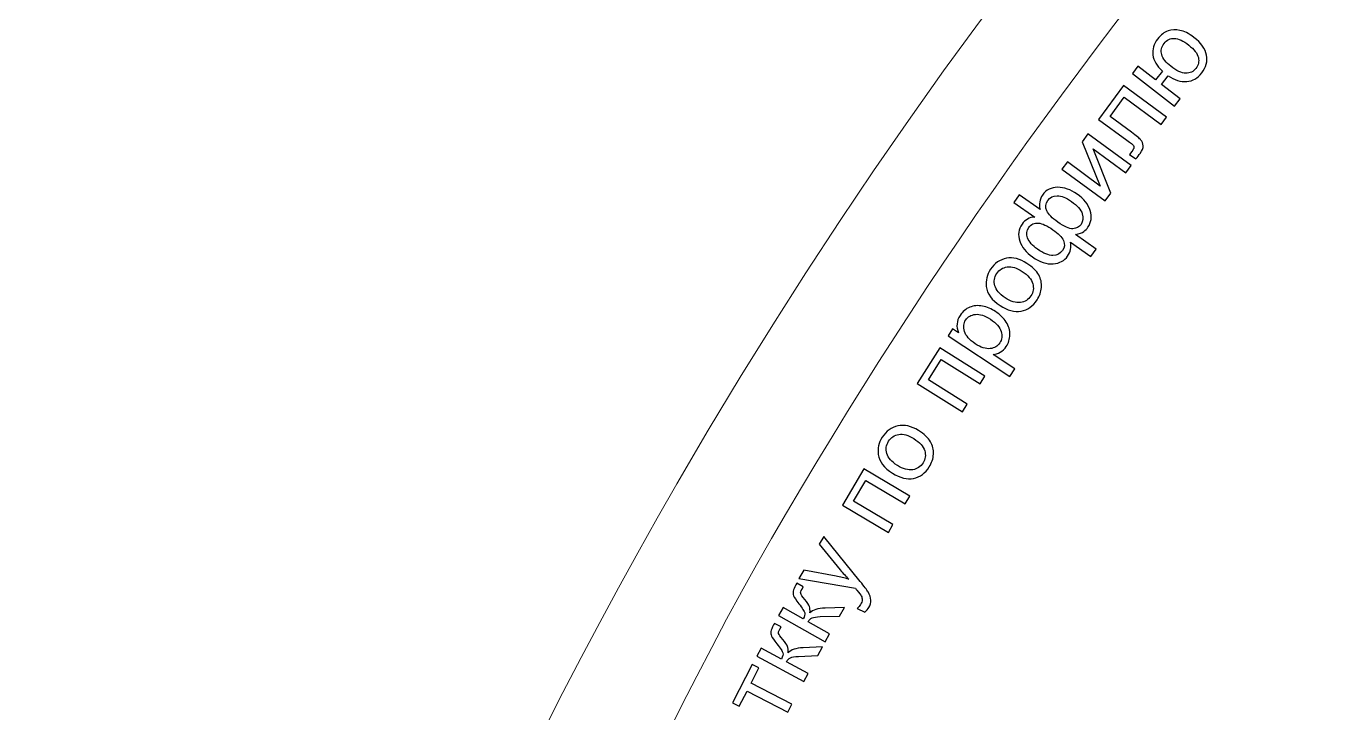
# Model space of a CAD drawing. Header units: millimetres. Extents: x -998 to 1016, y -1915 to 1914.
# Drawn here: x -205.4 to -98.1, y -464.6 to -408.1 of the extents above; entities that cross this region are included whole.
import ezdxf

# ---------------------------------------------------------------- set-up
doc = ezdxf.new("R2010")
doc.units = ezdxf.units.MM
doc.header["$MEASUREMENT"] = 0
doc.layers.add('layer 1', color=7, linetype='Continuous')

msp = doc.modelspace()

# ---------------------------------------------------------------- linework, layer by layer
at = {"layer": 'layer 1', "color": 2, "lineweight": 20}
msp.add_open_spline([(541.0289, -845.7791), (506.0139, -906.4269), (457.5044, -954.4159), (401.4943, -988.1859), (401.4943, -988.1859), (401.4943, -988.1859), (325.5827, -856.7031), (325.5827, -856.7031), (325.5827, -856.7031), (326.5393, -856.1508), (326.8671, -854.9277), (326.3148, -853.9711), (326.3148, -853.9711), (325.7625, -853.0144), (324.5393, -852.6867), (323.5827, -853.239), (323.5827, -853.239), (323.5827, -853.239), (323.5764, -853.2428), (323.5764, -853.2428), (323.5764, -853.2428), (323.5764, -853.2428), (309.7328, -861.2354), (309.7328, -861.2354), (309.7328, -861.2354), (309.7328, -861.2354), (309.7263, -861.239), (309.7263, -861.239), (309.7263, -861.239), (308.7697, -861.7913), (308.442, -863.0144), (308.9943, -863.9711), (308.9943, -863.9711), (309.5466, -864.9277), (310.7697, -865.2554), (311.7263, -864.7031), (311.7263, -864.7031), (311.7263, -864.7031), (387.6385, -996.1869), (387.6385, -996.1869), (387.6385, -996.1869), (269.0758, -1061.3496), (120.3368, -1064.7725), (-5.3812, -992.1892), (-5.3812, -992.1892), (-131.1347, -919.5854), (-202.5449, -789.009), (-205.3544, -653.7085), (-205.3544, -653.7085), (-205.3544, -653.7085), (-53.6041, -653.7085), (-53.6041, -653.7085), (-53.6041, -653.7085), (-53.6041, -654.8131), (-52.7087, -655.7085), (-51.6041, -655.7085), (-51.6041, -655.7085), (-50.4995, -655.7085), (-49.6041, -654.8131), (-49.6041, -653.7085), (-49.6041, -653.7085), (-49.6041, -653.7085), (-49.6042, -653.7011), (-49.6042, -653.7011), (-49.6042, -653.7011), (-49.6042, -653.7011), (-49.6042, -637.7159), (-49.6042, -637.7159), (-49.6042, -637.7159), (-49.6042, -637.7159), (-49.6041, -637.7085), (-49.6041, -637.7085), (-49.6041, -637.7085), (-49.6041, -636.6039), (-50.4995, -635.7085), (-51.6041, -635.7085), (-51.6041, -635.7085), (-52.7087, -635.7085), (-53.6041, -636.6039), (-53.6041, -637.7085), (-53.6041, -637.7085), (-53.6041, -637.7085), (-205.3504, -637.7085), (-205.3504, -637.7085), (-205.3504, -637.7085), (-204.0909, -572.3548), (-186.7861, -506.3915), (-151.7915, -445.779), (-151.7915, -445.779), (-42.6719, -256.7784), (197.391, -190.54), (387.64, -295.4566), (387.64, -295.4566), (387.64, -295.4566), (311.7265, -426.9426), (311.7265, -426.9426), (311.7265, -426.9426), (310.7699, -426.3903), (309.5467, -426.7181), (308.9944, -427.6747), (308.9944, -427.6747), (308.4421, -428.6314), (308.7699, -429.8544), (309.7265, -430.4067), (309.7265, -430.4067), (309.7265, -430.4067), (309.733, -430.4104), (309.733, -430.4104), (309.733, -430.4104), (309.733, -430.4104), (323.5766, -438.403), (323.5766, -438.403), (323.5766, -438.403), (323.5766, -438.403), (323.5829, -438.4067), (323.5829, -438.4067), (323.5829, -438.4067), (324.5396, -438.9591), (325.7626, -438.6313), (326.3149, -437.6747), (326.3149, -437.6747), (326.8672, -436.7181), (326.5395, -435.495), (325.5829, -434.9426), (325.5829, -434.9426), (325.5829, -434.9426), (401.4964, -303.4566), (401.4964, -303.4566), (401.4964, -303.4566), (587.4812, -415.7587), (650.1484, -656.7784), (541.0289, -845.7791)], degree=3, knots=[0, 0, 0, 0, 0.02941176, 0.02941176, 0.02941176, 0.02941176, 0.05882353, 0.05882353, 0.05882353, 0.05882353, 0.08823529, 0.08823529, 0.08823529, 0.08823529, 0.11764706, 0.11764706, 0.11764706, 0.11764706, 0.14705882, 0.14705882, 0.14705882, 0.14705882, 0.17647059, 0.17647059, 0.17647059, 0.17647059, 0.20588235, 0.20588235, 0.20588235, 0.20588235, 0.23529412, 0.23529412, 0.23529412, 0.23529412, 0.26470588, 0.26470588, 0.26470588, 0.26470588, 0.29411765, 0.29411765, 0.29411765, 0.29411765, 0.32352941, 0.32352941, 0.32352941, 0.32352941, 0.35294118, 0.35294118, 0.35294118, 0.35294118, 0.38235294, 0.38235294, 0.38235294, 0.38235294, 0.41176471, 0.41176471, 0.41176471, 0.41176471, 0.44117647, 0.44117647, 0.44117647, 0.44117647, 0.47058824, 0.47058824, 0.47058824, 0.47058824, 0.5, 0.5, 0.5, 0.5, 0.52941176, 0.52941176, 0.52941176, 0.52941176, 0.55882353, 0.55882353, 0.55882353, 0.55882353, 0.58823529, 0.58823529, 0.58823529, 0.58823529, 0.61764706, 0.61764706, 0.61764706, 0.61764706, 0.64705882, 0.64705882, 0.64705882, 0.64705882, 0.67647059, 0.67647059, 0.67647059, 0.67647059, 0.70588235, 0.70588235, 0.70588235, 0.70588235, 0.73529412, 0.73529412, 0.73529412, 0.73529412, 0.76470588, 0.76470588, 0.76470588, 0.76470588, 0.79411765, 0.79411765, 0.79411765, 0.79411765, 0.82352941, 0.82352941, 0.82352941, 0.82352941, 0.85294118, 0.85294118, 0.85294118, 0.85294118, 0.88235294, 0.88235294, 0.88235294, 0.88235294, 0.91176471, 0.91176471, 0.91176471, 0.91176471, 0.94117647, 0.94117647, 0.94117647, 0.94117647, 1, 1, 1, 1], dxfattribs=at)
at = {"layer": 'layer 1', "color": 250, "lineweight": 20}
msp.add_open_spline([(398.6881, -312.1391), (398.6881, -312.1391), (375.2033, -298.9976), (375.2033, -298.9976), (375.2033, -298.9976), (332.7998, -276.8805), (286.8235, -262.6925), (239.2336, -257.25), (239.2336, -257.25), (190.3815, -251.6633), (140.8007, -255.4058), (93.3137, -268.1412), (93.3137, -268.1412), (-7.1447, -295.0828), (-91.9851, -360.1912), (-143.9973, -450.279), (-143.9973, -450.279), (-170.3624, -495.9447), (-196.2282, -577.4173), (-192.2187, -635.9798), (-192.2187, -635.9798), (-191.8015, -642.074), (-191.8753, -650.2772), (-191.8737, -656.0236)], degree=3, knots=[0, 0, 0, 0, 0.14285714, 0.14285714, 0.14285714, 0.14285714, 0.28571429, 0.28571429, 0.28571429, 0.28571429, 0.42857143, 0.42857143, 0.42857143, 0.42857143, 0.57142857, 0.57142857, 0.57142857, 0.57142857, 0.71428571, 0.71428571, 0.71428571, 0.71428571, 1, 1, 1, 1], dxfattribs=at)
at = {"layer": 'layer 1', "color": 250}
for points, knots in [([(-114.3048, -411.9992), (-114.3048, -411.9992), (-113.849, -411.4099), (-113.849, -411.4099), (-113.849, -411.4099), (-113.849, -411.4099), (-112.3957, -412.5341), (-112.3957, -412.5341), (-112.3957, -412.5341), (-112.3957, -412.5341), (-111.8414, -411.8174), (-111.8414, -411.8174), (-111.8414, -411.8174), (-112.2964, -411.3816), (-112.5548, -410.9339), (-112.6165, -410.474), (-112.6165, -410.474), (-112.6774, -410.0129), (-112.549, -409.5771), (-112.2304, -409.1652), (-112.2304, -409.1652), (-111.9593, -408.8147), (-111.6748, -408.5923), (-111.3767, -408.5), (-111.3767, -408.5), (-111.0779, -408.4065), (-110.7542, -408.3893), (-110.4034, -408.4501), (-110.4034, -408.4501), (-110.0537, -408.5101), (-109.669, -408.7024), (-109.2493, -409.027), (-109.2493, -409.027), (-108.6511, -409.4898), (-108.3022, -409.9773), (-108.2037, -410.4889), (-108.2037, -410.4889), (-108.1052, -411.0004), (-108.2369, -411.4889), (-108.5979, -411.9555), (-108.5979, -411.9555), (-108.9329, -412.3886), (-109.3453, -412.6243), (-109.8351, -412.6647), (-109.8351, -412.6647), (-110.325, -412.7032), (-110.833, -412.5457), (-111.3592, -412.1904), (-111.3592, -412.1904), (-111.3592, -412.1904), (-111.9135, -412.907), (-111.9135, -412.907), (-111.9135, -412.907), (-111.9135, -412.907), (-110.3733, -414.0985), (-110.3733, -414.0985), (-110.3733, -414.0985), (-110.3733, -414.0985), (-110.8291, -414.6878), (-110.8291, -414.6878), (-110.8291, -414.6878), (-110.8291, -414.6878), (-114.3048, -411.9992), (-114.3048, -411.9992)], [0, 0, 0, 0, 0.05882353, 0.05882353, 0.05882353, 0.05882353, 0.11764706, 0.11764706, 0.11764706, 0.11764706, 0.17647059, 0.17647059, 0.17647059, 0.17647059, 0.23529412, 0.23529412, 0.23529412, 0.23529412, 0.29411765, 0.29411765, 0.29411765, 0.29411765, 0.35294118, 0.35294118, 0.35294118, 0.35294118, 0.41176471, 0.41176471, 0.41176471, 0.41176471, 0.47058824, 0.47058824, 0.47058824, 0.47058824, 0.52941176, 0.52941176, 0.52941176, 0.52941176, 0.58823529, 0.58823529, 0.58823529, 0.58823529, 0.64705882, 0.64705882, 0.64705882, 0.64705882, 0.70588235, 0.70588235, 0.70588235, 0.70588235, 0.76470588, 0.76470588, 0.76470588, 0.76470588, 0.82352941, 0.82352941, 0.82352941, 0.82352941, 0.88235294, 0.88235294, 0.88235294, 0.88235294, 1, 1, 1, 1]), ([(-111.703, -409.5214), (-111.9257, -409.8094), (-111.9888, -410.1192), (-111.8922, -410.4509), (-111.8922, -410.4509), (-111.7967, -410.7817), (-111.5497, -411.1012), (-111.1512, -411.4095), (-111.1512, -411.4095), (-110.6746, -411.7781), (-110.2642, -411.9671), (-109.9168, -411.977), (-109.9168, -411.977), (-109.5695, -411.987), (-109.2916, -411.856), (-109.0826, -411.5859), (-109.0826, -411.5859), (-108.8745, -411.3169), (-108.8071, -411.0176), (-108.8795, -410.6868), (-108.8795, -410.6868), (-108.9528, -410.3572), (-109.2178, -410.0148), (-109.6743, -409.6617), (-109.6743, -409.6617), (-110.1197, -409.3171), (-110.5124, -409.133), (-110.8493, -409.1096), (-110.8493, -409.1096), (-111.1873, -409.0853), (-111.4716, -409.2223), (-111.703, -409.5214)], [0, 0, 0, 0, 0.11111111, 0.11111111, 0.11111111, 0.11111111, 0.22222222, 0.22222222, 0.22222222, 0.22222222, 0.33333333, 0.33333333, 0.33333333, 0.33333333, 0.44444444, 0.44444444, 0.44444444, 0.44444444, 0.55555556, 0.55555556, 0.55555556, 0.55555556, 0.66666667, 0.66666667, 0.66666667, 0.66666667, 0.77777778, 0.77777778, 0.77777778, 0.77777778, 1, 1, 1, 1]), ([(-117.0859, -415.7817), (-117.0859, -415.7817), (-115.0364, -412.9903), (-115.0364, -412.9903), (-115.0364, -412.9903), (-115.0364, -412.9903), (-111.4978, -415.5885), (-111.4978, -415.5885), (-111.4978, -415.5885), (-111.4978, -415.5885), (-111.9388, -416.1891), (-111.9388, -416.1891), (-111.9388, -416.1891), (-111.9388, -416.1891), (-114.9792, -413.9568), (-114.9792, -413.9568), (-114.9792, -413.9568), (-114.9792, -413.9568), (-116.1467, -415.5469), (-116.1467, -415.5469), (-116.1467, -415.5469), (-116.1467, -415.5469), (-114.3849, -416.8406), (-114.3849, -416.8406), (-114.3849, -416.8406), (-113.9743, -417.1421), (-113.7136, -417.3544), (-113.6008, -417.4774), (-113.6008, -417.4774), (-113.49, -417.6008), (-113.4297, -417.7571), (-113.4196, -417.9484), (-113.4196, -417.9484), (-113.4104, -418.1408), (-113.4884, -418.3496), (-113.6546, -418.5759), (-113.6546, -418.5759), (-113.7573, -418.7158), (-113.885, -418.8706), (-114.0357, -419.0401), (-114.0357, -419.0401), (-114.0357, -419.0401), (-114.535, -418.6735), (-114.535, -418.6735), (-114.535, -418.6735), (-114.535, -418.6735), (-114.342, -418.4107), (-114.342, -418.4107), (-114.342, -418.4107), (-114.251, -418.2868), (-114.1985, -418.1889), (-114.1853, -418.1162), (-114.1853, -418.1162), (-114.1711, -418.0443), (-114.1862, -417.979), (-114.2285, -417.9199), (-114.2285, -417.9199), (-114.2717, -417.8619), (-114.4459, -417.72), (-114.7519, -417.4954), (-114.7519, -417.4954), (-114.7519, -417.4954), (-117.0859, -415.7817), (-117.0859, -415.7817)], [0, 0, 0, 0, 0.05882353, 0.05882353, 0.05882353, 0.05882353, 0.11764706, 0.11764706, 0.11764706, 0.11764706, 0.17647059, 0.17647059, 0.17647059, 0.17647059, 0.23529412, 0.23529412, 0.23529412, 0.23529412, 0.29411765, 0.29411765, 0.29411765, 0.29411765, 0.35294118, 0.35294118, 0.35294118, 0.35294118, 0.41176471, 0.41176471, 0.41176471, 0.41176471, 0.47058824, 0.47058824, 0.47058824, 0.47058824, 0.52941176, 0.52941176, 0.52941176, 0.52941176, 0.58823529, 0.58823529, 0.58823529, 0.58823529, 0.64705882, 0.64705882, 0.64705882, 0.64705882, 0.70588235, 0.70588235, 0.70588235, 0.70588235, 0.76470588, 0.76470588, 0.76470588, 0.76470588, 0.82352941, 0.82352941, 0.82352941, 0.82352941, 0.88235294, 0.88235294, 0.88235294, 0.88235294, 1, 1, 1, 1]), ([(-120.1008, -419.8878), (-120.1008, -419.8878), (-119.6598, -419.2872), (-119.6598, -419.2872), (-119.6598, -419.2872), (-119.6598, -419.2872), (-116.9584, -421.2707), (-116.9584, -421.2707), (-116.9584, -421.2707), (-116.9584, -421.2707), (-118.4346, -417.6186), (-118.4346, -417.6186), (-118.4346, -417.6186), (-118.4346, -417.6186), (-117.9611, -416.9737), (-117.9611, -416.9737), (-117.9611, -416.9737), (-117.9611, -416.9737), (-114.4191, -419.5743), (-114.4191, -419.5743), (-114.4191, -419.5743), (-114.4191, -419.5743), (-114.8601, -420.1749), (-114.8601, -420.1749), (-114.8601, -420.1749), (-114.8601, -420.1749), (-117.5444, -418.204), (-117.5444, -418.204), (-117.5444, -418.204), (-117.5444, -418.204), (-116.0836, -421.8413), (-116.0836, -421.8413), (-116.0836, -421.8413), (-116.0836, -421.8413), (-116.5588, -422.4885), (-116.5588, -422.4885), (-116.5588, -422.4885), (-116.5588, -422.4885), (-120.1008, -419.8878), (-120.1008, -419.8878)], [0, 0, 0, 0, 0.09090909, 0.09090909, 0.09090909, 0.09090909, 0.18181818, 0.18181818, 0.18181818, 0.18181818, 0.27272727, 0.27272727, 0.27272727, 0.27272727, 0.36363636, 0.36363636, 0.36363636, 0.36363636, 0.45454545, 0.45454545, 0.45454545, 0.45454545, 0.54545455, 0.54545455, 0.54545455, 0.54545455, 0.63636364, 0.63636364, 0.63636364, 0.63636364, 0.72727273, 0.72727273, 0.72727273, 0.72727273, 0.81818182, 0.81818182, 0.81818182, 0.81818182, 1, 1, 1, 1]), ([(-124.0514, -422.611), (-124.0514, -422.611), (-123.6229, -422.0015), (-123.6229, -422.0015), (-123.6229, -422.0015), (-123.6229, -422.0015), (-121.9052, -423.2092), (-121.9052, -423.2092), (-121.9052, -423.2092), (-121.961, -422.982), (-121.9709, -422.7679), (-121.9362, -422.5664), (-121.9362, -422.5664), (-121.9011, -422.3668), (-121.8225, -422.1789), (-121.7007, -422.0057), (-121.7007, -422.0057), (-121.402, -421.5809), (-120.9872, -421.369), (-120.4575, -421.3688), (-120.4575, -421.3688), (-119.9286, -421.3698), (-119.3954, -421.5584), (-118.8575, -421.9367), (-118.8575, -421.9367), (-118.2965, -422.3312), (-117.9382, -422.7832), (-117.7813, -423.2936), (-117.7813, -423.2936), (-117.6245, -423.8042), (-117.6859, -424.2595), (-117.966, -424.6578), (-117.966, -424.6578), (-118.0577, -424.7882), (-118.1718, -424.9063), (-118.3072, -425.0129), (-118.3072, -425.0129), (-118.4425, -425.1196), (-118.667, -425.2033), (-118.9801, -425.266), (-118.9801, -425.266), (-118.9801, -425.266), (-117.2856, -426.4576), (-117.2856, -426.4576), (-117.2856, -426.4576), (-117.2856, -426.4576), (-117.7142, -427.0671), (-117.7142, -427.0671), (-117.7142, -427.0671), (-117.7142, -427.0671), (-119.4087, -425.8755), (-119.4087, -425.8755), (-119.4087, -425.8755), (-119.3635, -426.0884), (-119.3603, -426.2925), (-119.3984, -426.4864), (-119.3984, -426.4864), (-119.4366, -426.6805), (-119.5163, -426.8625), (-119.6372, -427.0345), (-119.6372, -427.0345), (-119.9018, -427.4108), (-120.2982, -427.6237), (-120.8252, -427.6741), (-120.8252, -427.6741), (-121.3534, -427.7236), (-121.9245, -427.5324), (-122.5386, -427.1006), (-122.5386, -427.1006), (-123.0592, -426.7345), (-123.4051, -426.3015), (-123.5779, -425.7989), (-123.5779, -425.7989), (-123.7505, -425.2962), (-123.6869, -424.8303), (-123.3841, -424.3998), (-123.3841, -424.3998), (-123.2567, -424.2186), (-123.1064, -424.081), (-122.9329, -423.9839), (-122.9329, -423.9839), (-122.7582, -423.8876), (-122.5592, -423.8327), (-122.3338, -423.8188), (-122.3338, -423.8188), (-122.3338, -423.8188), (-124.0514, -422.611), (-124.0514, -422.611)], [0, 0, 0, 0, 0.04347826, 0.04347826, 0.04347826, 0.04347826, 0.08695652, 0.08695652, 0.08695652, 0.08695652, 0.13043478, 0.13043478, 0.13043478, 0.13043478, 0.17391304, 0.17391304, 0.17391304, 0.17391304, 0.2173913, 0.2173913, 0.2173913, 0.2173913, 0.26086957, 0.26086957, 0.26086957, 0.26086957, 0.30434783, 0.30434783, 0.30434783, 0.30434783, 0.34782609, 0.34782609, 0.34782609, 0.34782609, 0.39130435, 0.39130435, 0.39130435, 0.39130435, 0.43478261, 0.43478261, 0.43478261, 0.43478261, 0.47826087, 0.47826087, 0.47826087, 0.47826087, 0.52173913, 0.52173913, 0.52173913, 0.52173913, 0.56521739, 0.56521739, 0.56521739, 0.56521739, 0.60869565, 0.60869565, 0.60869565, 0.60869565, 0.65217391, 0.65217391, 0.65217391, 0.65217391, 0.69565217, 0.69565217, 0.69565217, 0.69565217, 0.73913043, 0.73913043, 0.73913043, 0.73913043, 0.7826087, 0.7826087, 0.7826087, 0.7826087, 0.82608696, 0.82608696, 0.82608696, 0.82608696, 0.86956522, 0.86956522, 0.86956522, 0.86956522, 0.91304348, 0.91304348, 0.91304348, 0.91304348, 1, 1, 1, 1]), ([(-120.4486, -424.2386), (-119.9084, -424.6185), (-119.494, -424.7995), (-119.2034, -424.7813), (-119.2034, -424.7813), (-118.9136, -424.7641), (-118.6907, -424.6433), (-118.534, -424.4205), (-118.534, -424.4205), (-118.3603, -424.1734), (-118.326, -423.8819), (-118.432, -423.5468), (-118.432, -423.5468), (-118.5368, -423.2126), (-118.8315, -422.8761), (-119.3129, -422.5376), (-119.3129, -422.5376), (-119.7665, -422.2186), (-120.1627, -422.0608), (-120.4983, -422.0646), (-120.4983, -422.0646), (-120.8339, -422.0684), (-121.09, -422.1972), (-121.2669, -422.4488), (-121.2669, -422.4488), (-121.4568, -422.7189), (-121.4834, -423.002), (-121.3473, -423.3014), (-121.3473, -423.3014), (-121.2111, -423.6008), (-120.9114, -423.9132), (-120.4486, -424.2386)], [0, 0, 0, 0, 0.11111111, 0.11111111, 0.11111111, 0.11111111, 0.22222222, 0.22222222, 0.22222222, 0.22222222, 0.33333333, 0.33333333, 0.33333333, 0.33333333, 0.44444444, 0.44444444, 0.44444444, 0.44444444, 0.55555556, 0.55555556, 0.55555556, 0.55555556, 0.66666667, 0.66666667, 0.66666667, 0.66666667, 0.77777778, 0.77777778, 0.77777778, 0.77777778, 1, 1, 1, 1]), ([(-122.1176, -426.4651), (-121.6109, -426.8214), (-121.186, -426.9925), (-120.844, -426.9795), (-120.844, -426.9795), (-120.5018, -426.9664), (-120.2422, -426.835), (-120.0653, -426.5834), (-120.0653, -426.5834), (-119.8802, -426.3203), (-119.8522, -426.045), (-119.9821, -425.7586), (-119.9821, -425.7586), (-120.1128, -425.4736), (-120.4001, -425.1732), (-120.8434, -424.8615), (-120.8434, -424.8615), (-121.3166, -424.5287), (-121.719, -424.3476), (-122.0521, -424.3186), (-122.0521, -424.3186), (-122.3854, -424.2896), (-122.6484, -424.4134), (-122.8432, -424.6905), (-122.8432, -424.6905), (-123.0185, -424.9398), (-123.0459, -425.2241), (-122.9263, -425.5446), (-122.9263, -425.5446), (-122.8058, -425.8639), (-122.5367, -426.1704), (-122.1176, -426.4651)], [0, 0, 0, 0, 0.11111111, 0.11111111, 0.11111111, 0.11111111, 0.22222222, 0.22222222, 0.22222222, 0.22222222, 0.33333333, 0.33333333, 0.33333333, 0.33333333, 0.44444444, 0.44444444, 0.44444444, 0.44444444, 0.55555556, 0.55555556, 0.55555556, 0.55555556, 0.66666667, 0.66666667, 0.66666667, 0.66666667, 0.77777778, 0.77777778, 0.77777778, 0.77777778, 1, 1, 1, 1]), ([(-125.2007, -431.1049), (-125.878, -430.6581), (-126.2555, -430.1387), (-126.3324, -429.5453), (-126.3324, -429.5453), (-126.3958, -429.0521), (-126.2772, -428.5775), (-125.9781, -428.1241), (-125.9781, -428.1241), (-125.6462, -427.621), (-125.2093, -427.3176), (-124.6682, -427.2148), (-124.6682, -427.2148), (-124.129, -427.1124), (-123.5675, -427.2529), (-122.9867, -427.636), (-122.9867, -427.636), (-122.5156, -427.9468), (-122.1923, -428.2614), (-122.0158, -428.5808), (-122.0158, -428.5808), (-121.8394, -428.9), (-121.7657, -429.2445), (-121.7948, -429.614), (-121.7948, -429.614), (-121.8232, -429.9825), (-121.944, -430.3271), (-122.1546, -430.6463), (-122.1546, -430.6463), (-122.4933, -431.1599), (-122.9305, -431.4665), (-123.4682, -431.5666), (-123.4682, -431.5666), (-124.0059, -431.6666), (-124.5835, -431.5121), (-125.2007, -431.1049)], [0, 0, 0, 0, 0.1, 0.1, 0.1, 0.1, 0.2, 0.2, 0.2, 0.2, 0.3, 0.3, 0.3, 0.3, 0.4, 0.4, 0.4, 0.4, 0.5, 0.5, 0.5, 0.5, 0.6, 0.6, 0.6, 0.6, 0.7, 0.7, 0.7, 0.7, 0.8, 0.8, 0.8, 0.8, 1, 1, 1, 1]), ([(-124.78, -430.4696), (-124.3112, -430.7789), (-123.8926, -430.9079), (-123.5253, -430.8561), (-123.5253, -430.8561), (-123.1561, -430.8038), (-122.8693, -430.6228), (-122.6634, -430.3106), (-122.6634, -430.3106), (-122.4599, -430.002), (-122.407, -429.6683), (-122.5055, -429.3076), (-122.5055, -429.3076), (-122.6047, -428.948), (-122.894, -428.61), (-123.3734, -428.2938), (-123.3734, -428.2938), (-123.8257, -427.9954), (-124.2368, -427.873), (-124.6049, -427.926), (-124.6049, -427.926), (-124.9741, -427.9783), (-125.2601, -428.1581), (-125.4621, -428.4644), (-125.4621, -428.4644), (-125.668, -428.7765), (-125.7227, -429.1106), (-125.6267, -429.4699), (-125.6267, -429.4699), (-125.5298, -429.8279), (-125.2476, -430.1612), (-124.78, -430.4696)], [0, 0, 0, 0, 0.11111111, 0.11111111, 0.11111111, 0.11111111, 0.22222222, 0.22222222, 0.22222222, 0.22222222, 0.33333333, 0.33333333, 0.33333333, 0.33333333, 0.44444444, 0.44444444, 0.44444444, 0.44444444, 0.55555556, 0.55555556, 0.55555556, 0.55555556, 0.66666667, 0.66666667, 0.66666667, 0.66666667, 0.77777778, 0.77777778, 0.77777778, 0.77777778, 1, 1, 1, 1]), ([(-124.3995, -436.9399), (-124.3995, -436.9399), (-129.4739, -433.5925), (-129.4739, -433.5925), (-129.4739, -433.5925), (-129.4739, -433.5925), (-129.1009, -433.0271), (-129.1009, -433.0271), (-129.1009, -433.0271), (-129.1009, -433.0271), (-128.6192, -433.3449), (-128.6192, -433.3449), (-128.6192, -433.3449), (-128.7174, -433.089), (-128.7581, -432.8458), (-128.7401, -432.6159), (-128.7401, -432.6159), (-128.7228, -432.3873), (-128.6356, -432.1524), (-128.4778, -431.9132), (-128.4778, -431.9132), (-128.2711, -431.6), (-128.0092, -431.3772), (-127.6901, -431.2445), (-127.6901, -431.2445), (-127.3722, -431.1111), (-127.0259, -431.0809), (-126.653, -431.151), (-126.653, -431.151), (-126.2796, -431.2232), (-125.9189, -431.3733), (-125.569, -431.6041), (-125.569, -431.6041), (-125.1956, -431.8504), (-124.903, -432.1397), (-124.6912, -432.4722), (-124.6912, -432.4722), (-124.4806, -432.8039), (-124.3799, -433.1509), (-124.3891, -433.5134), (-124.3891, -433.5134), (-124.3987, -433.8739), (-124.4966, -434.1965), (-124.683, -434.4791), (-124.683, -434.4791), (-124.8198, -434.6864), (-124.9862, -434.8438), (-125.1813, -434.95), (-125.1813, -434.95), (-125.3773, -435.0575), (-125.5754, -435.1194), (-125.7784, -435.1377), (-125.7784, -435.1377), (-125.7784, -435.1377), (-123.9892, -436.318), (-123.9892, -436.318), (-123.9892, -436.318), (-123.9892, -436.318), (-124.3995, -436.9399), (-124.3995, -436.9399)], [0, 0, 0, 0, 0.0625, 0.0625, 0.0625, 0.0625, 0.125, 0.125, 0.125, 0.125, 0.1875, 0.1875, 0.1875, 0.1875, 0.25, 0.25, 0.25, 0.25, 0.3125, 0.3125, 0.3125, 0.3125, 0.375, 0.375, 0.375, 0.375, 0.4375, 0.4375, 0.4375, 0.4375, 0.5, 0.5, 0.5, 0.5, 0.5625, 0.5625, 0.5625, 0.5625, 0.625, 0.625, 0.625, 0.625, 0.6875, 0.6875, 0.6875, 0.6875, 0.75, 0.75, 0.75, 0.75, 0.8125, 0.8125, 0.8125, 0.8125, 0.875, 0.875, 0.875, 0.875, 1, 1, 1, 1]), ([(-127.2446, -434.2517), (-126.7746, -434.5617), (-126.3642, -434.6955), (-126.0141, -434.6543), (-126.0141, -434.6543), (-125.6632, -434.6119), (-125.3978, -434.4556), (-125.2191, -434.1846), (-125.2191, -434.1846), (-125.0373, -433.909), (-124.9985, -433.5965), (-125.1027, -433.2472), (-125.1027, -433.2472), (-125.2062, -432.8966), (-125.5021, -432.5611), (-125.991, -432.2386), (-125.991, -432.2386), (-126.4574, -431.9309), (-126.869, -431.7963), (-127.2277, -431.8352), (-127.2277, -431.8352), (-127.5864, -431.8741), (-127.8526, -432.0266), (-128.0282, -432.2928), (-128.0282, -432.2928), (-128.2022, -432.5566), (-128.2325, -432.8714), (-128.1199, -433.2364), (-128.1199, -433.2364), (-128.0069, -433.6033), (-127.7157, -433.9409), (-127.2446, -434.2517)], [0, 0, 0, 0, 0.11111111, 0.11111111, 0.11111111, 0.11111111, 0.22222222, 0.22222222, 0.22222222, 0.22222222, 0.33333333, 0.33333333, 0.33333333, 0.33333333, 0.44444444, 0.44444444, 0.44444444, 0.44444444, 0.55555556, 0.55555556, 0.55555556, 0.55555556, 0.66666667, 0.66666667, 0.66666667, 0.66666667, 0.77777778, 0.77777778, 0.77777778, 0.77777778, 1, 1, 1, 1]), ([(-132.01, -437.5285), (-132.01, -437.5285), (-130.1635, -434.589), (-130.1635, -434.589), (-130.1635, -434.589), (-130.1635, -434.589), (-126.4425, -436.9263), (-126.4425, -436.9263), (-126.4425, -436.9263), (-126.4425, -436.9263), (-126.8388, -437.5572), (-126.8388, -437.5572), (-126.8388, -437.5572), (-126.8388, -437.5572), (-130.0364, -435.5486), (-130.0364, -435.5486), (-130.0364, -435.5486), (-130.0364, -435.5486), (-131.0902, -437.2263), (-131.0902, -437.2263), (-131.0902, -437.2263), (-131.0902, -437.2263), (-127.8926, -439.2349), (-127.8926, -439.2349), (-127.8926, -439.2349), (-127.8926, -439.2349), (-128.289, -439.8658), (-128.289, -439.8658), (-128.289, -439.8658), (-128.289, -439.8658), (-132.01, -437.5285), (-132.01, -437.5285)], [0, 0, 0, 0, 0.11111111, 0.11111111, 0.11111111, 0.11111111, 0.22222222, 0.22222222, 0.22222222, 0.22222222, 0.33333333, 0.33333333, 0.33333333, 0.33333333, 0.44444444, 0.44444444, 0.44444444, 0.44444444, 0.55555556, 0.55555556, 0.55555556, 0.55555556, 0.66666667, 0.66666667, 0.66666667, 0.66666667, 0.77777778, 0.77777778, 0.77777778, 0.77777778, 1, 1, 1, 1]), ([(-134.054, -444.9131), (-134.7411, -444.4815), (-135.13, -443.9706), (-135.2201, -443.3792), (-135.2201, -443.3792), (-135.2945, -442.8874), (-135.1865, -442.4103), (-134.8976, -441.9503), (-134.8976, -441.9503), (-134.577, -441.44), (-134.147, -441.1269), (-133.6083, -441.0121), (-133.6083, -441.0121), (-133.0715, -440.8977), (-132.507, -441.0256), (-131.9179, -441.3957), (-131.9179, -441.3957), (-131.4399, -441.6959), (-131.1097, -442.0032), (-130.9261, -442.3186), (-130.9261, -442.3186), (-130.7426, -442.6338), (-130.6612, -442.9766), (-130.6821, -443.3467), (-130.6821, -443.3467), (-130.7023, -443.7157), (-130.8154, -444.0629), (-131.0188, -444.3867), (-131.0188, -444.3867), (-131.346, -444.9077), (-131.7763, -445.224), (-132.3116, -445.336), (-132.3116, -445.336), (-132.8469, -445.4481), (-133.4279, -445.3064), (-134.054, -444.9131)], [0, 0, 0, 0, 0.1, 0.1, 0.1, 0.1, 0.2, 0.2, 0.2, 0.2, 0.3, 0.3, 0.3, 0.3, 0.4, 0.4, 0.4, 0.4, 0.5, 0.5, 0.5, 0.5, 0.6, 0.6, 0.6, 0.6, 0.7, 0.7, 0.7, 0.7, 0.8, 0.8, 0.8, 0.8, 1, 1, 1, 1]), ([(-133.6475, -444.2686), (-133.1719, -444.5673), (-132.7505, -444.687), (-132.3845, -444.627), (-132.3845, -444.627), (-132.0166, -444.5665), (-131.7339, -444.3791), (-131.535, -444.0625), (-131.535, -444.0625), (-131.3384, -443.7494), (-131.293, -443.4146), (-131.3994, -443.0561), (-131.3994, -443.0561), (-131.5066, -442.6989), (-131.8034, -442.3674), (-132.2897, -442.062), (-132.2897, -442.062), (-132.7486, -441.7737), (-133.1624, -441.6605), (-133.5291, -441.7217), (-133.5291, -441.7217), (-133.8971, -441.7822), (-134.179, -441.9684), (-134.3742, -442.2791), (-134.3742, -442.2791), (-134.573, -442.5957), (-134.6203, -442.9309), (-134.5163, -443.288), (-134.5163, -443.288), (-134.4114, -443.6437), (-134.1219, -443.9706), (-133.6475, -444.2686)], [0, 0, 0, 0, 0.11111111, 0.11111111, 0.11111111, 0.11111111, 0.22222222, 0.22222222, 0.22222222, 0.22222222, 0.33333333, 0.33333333, 0.33333333, 0.33333333, 0.44444444, 0.44444444, 0.44444444, 0.44444444, 0.55555556, 0.55555556, 0.55555556, 0.55555556, 0.66666667, 0.66666667, 0.66666667, 0.66666667, 0.77777778, 0.77777778, 0.77777778, 0.77777778, 1, 1, 1, 1]), ([(-138.1695, -447.5408), (-138.1695, -447.5408), (-136.3973, -444.5559), (-136.3973, -444.5559), (-136.3973, -444.5559), (-136.3973, -444.5559), (-132.6189, -446.7993), (-132.6189, -446.7993), (-132.6189, -446.7993), (-132.6189, -446.7993), (-132.9993, -447.4399), (-132.9993, -447.4399), (-132.9993, -447.4399), (-132.9993, -447.4399), (-136.2462, -445.5121), (-136.2462, -445.5121), (-136.2462, -445.5121), (-136.2462, -445.5121), (-137.2577, -447.2156), (-137.2577, -447.2156), (-137.2577, -447.2156), (-137.2577, -447.2156), (-134.0107, -449.1434), (-134.0107, -449.1434), (-134.0107, -449.1434), (-134.0107, -449.1434), (-134.3911, -449.7841), (-134.3911, -449.7841), (-134.3911, -449.7841), (-134.3911, -449.7841), (-138.1695, -447.5408), (-138.1695, -447.5408)], [0, 0, 0, 0, 0.11111111, 0.11111111, 0.11111111, 0.11111111, 0.22222222, 0.22222222, 0.22222222, 0.22222222, 0.33333333, 0.33333333, 0.33333333, 0.33333333, 0.44444444, 0.44444444, 0.44444444, 0.44444444, 0.55555556, 0.55555556, 0.55555556, 0.55555556, 0.66666667, 0.66666667, 0.66666667, 0.66666667, 0.77777778, 0.77777778, 0.77777778, 0.77777778, 1, 1, 1, 1]), ([(-136.3181, -456.3384), (-136.3181, -456.3384), (-136.9534, -456.0596), (-136.9534, -456.0596), (-136.9534, -456.0596), (-136.8323, -455.9411), (-136.7408, -455.8313), (-136.6789, -455.727), (-136.6789, -455.727), (-136.5939, -455.5839), (-136.5504, -455.4554), (-136.5473, -455.3423), (-136.5473, -455.3423), (-136.5435, -455.2281), (-136.5684, -455.1181), (-136.621, -455.0131), (-136.621, -455.0131), (-136.6615, -454.9348), (-136.7815, -454.7749), (-136.983, -454.5338), (-136.983, -454.5338), (-137.011, -454.5008), (-137.0524, -454.4516), (-137.1057, -454.3839), (-137.1057, -454.3839), (-137.1057, -454.3839), (-141.7477, -453.5675), (-141.7477, -453.5675), (-141.7477, -453.5675), (-141.7477, -453.5675), (-141.3415, -452.8833), (-141.3415, -452.8833), (-141.3415, -452.8833), (-141.3415, -452.8833), (-138.6915, -453.3898), (-138.6915, -453.3898), (-138.6915, -453.3898), (-138.3549, -453.4502), (-138.0096, -453.5322), (-137.6556, -453.6324), (-137.6556, -453.6324), (-137.8992, -453.3876), (-138.1313, -453.1316), (-138.3498, -452.8641), (-138.3498, -452.8641), (-138.3498, -452.8641), (-140.075, -450.7501), (-140.075, -450.7501), (-140.075, -450.7501), (-140.075, -450.7501), (-139.6953, -450.1107), (-139.6953, -450.1107), (-139.6953, -450.1107), (-139.6953, -450.1107), (-136.6993, -453.821), (-136.6993, -453.821), (-136.6993, -453.821), (-136.377, -454.2209), (-136.1644, -454.5096), (-136.059, -454.6886), (-136.059, -454.6886), (-135.9169, -454.9273), (-135.8405, -455.1499), (-135.8294, -455.355), (-135.8294, -455.355), (-135.819, -455.5614), (-135.875, -455.7661), (-135.996, -455.97), (-135.996, -455.97), (-136.0695, -456.0937), (-136.1771, -456.217), (-136.3181, -456.3384)], [0, 0, 0, 0, 0.05263158, 0.05263158, 0.05263158, 0.05263158, 0.10526316, 0.10526316, 0.10526316, 0.10526316, 0.15789474, 0.15789474, 0.15789474, 0.15789474, 0.21052632, 0.21052632, 0.21052632, 0.21052632, 0.26315789, 0.26315789, 0.26315789, 0.26315789, 0.31578947, 0.31578947, 0.31578947, 0.31578947, 0.36842105, 0.36842105, 0.36842105, 0.36842105, 0.42105263, 0.42105263, 0.42105263, 0.42105263, 0.47368421, 0.47368421, 0.47368421, 0.47368421, 0.52631579, 0.52631579, 0.52631579, 0.52631579, 0.57894737, 0.57894737, 0.57894737, 0.57894737, 0.63157895, 0.63157895, 0.63157895, 0.63157895, 0.68421053, 0.68421053, 0.68421053, 0.68421053, 0.73684211, 0.73684211, 0.73684211, 0.73684211, 0.78947368, 0.78947368, 0.78947368, 0.78947368, 0.84210526, 0.84210526, 0.84210526, 0.84210526, 0.89473684, 0.89473684, 0.89473684, 0.89473684, 1, 1, 1, 1]), ([(-143.421, -456.6297), (-143.421, -456.6297), (-143.056, -455.9801), (-143.056, -455.9801), (-143.056, -455.9801), (-143.056, -455.9801), (-141.4026, -456.9091), (-141.4026, -456.9091), (-141.4026, -456.9091), (-141.2865, -456.7024), (-141.2442, -456.5352), (-141.2773, -456.4066), (-141.2773, -456.4066), (-141.3097, -456.2799), (-141.4712, -456.0289), (-141.7626, -455.6515), (-141.7626, -455.6515), (-141.9933, -455.3536), (-142.1346, -455.1383), (-142.1863, -455.0055), (-142.1863, -455.0055), (-142.2373, -454.8716), (-142.2514, -454.744), (-142.2266, -454.622), (-142.2266, -454.622), (-142.201, -454.4987), (-142.1249, -454.323), (-141.997, -454.0955), (-141.997, -454.0955), (-141.997, -454.0955), (-141.9237, -453.965), (-141.9237, -453.965), (-141.9237, -453.965), (-141.9237, -453.965), (-141.3886, -454.2657), (-141.3886, -454.2657), (-141.3886, -454.2657), (-141.3886, -454.2657), (-141.4939, -454.4445), (-141.4939, -454.4445), (-141.4939, -454.4445), (-141.59, -454.6155), (-141.6257, -454.7395), (-141.6022, -454.8158), (-141.6022, -454.8158), (-141.5776, -454.896), (-141.4637, -455.0619), (-141.2598, -455.3125), (-141.2598, -455.3125), (-141.0641, -455.552), (-140.9411, -455.7393), (-140.8915, -455.8755), (-140.8915, -455.8755), (-140.8411, -456.0107), (-140.825, -456.1865), (-140.8411, -456.4024), (-140.8411, -456.4024), (-140.6091, -456.1653), (-140.1947, -456.0355), (-139.5973, -456.0152), (-139.5973, -456.0152), (-139.5973, -456.0152), (-138.0099, -455.97), (-138.0099, -455.97), (-138.0099, -455.97), (-138.0099, -455.97), (-138.4108, -456.6835), (-138.4108, -456.6835), (-138.4108, -456.6835), (-138.4108, -456.6835), (-139.989, -456.7209), (-139.989, -456.7209), (-139.989, -456.7209), (-140.3084, -456.7276), (-140.535, -456.7621), (-140.67, -456.8239), (-140.67, -456.8239), (-140.8057, -456.8868), (-140.9144, -456.9909), (-140.9966, -457.1373), (-140.9966, -457.1373), (-140.9966, -457.1373), (-139.2251, -458.1327), (-139.2251, -458.1327), (-139.2251, -458.1327), (-139.2251, -458.1327), (-139.5901, -458.7822), (-139.5901, -458.7822), (-139.5901, -458.7822), (-139.5901, -458.7822), (-143.421, -456.6297), (-143.421, -456.6297)], [0, 0, 0, 0, 0.04166667, 0.04166667, 0.04166667, 0.04166667, 0.08333333, 0.08333333, 0.08333333, 0.08333333, 0.125, 0.125, 0.125, 0.125, 0.16666667, 0.16666667, 0.16666667, 0.16666667, 0.20833333, 0.20833333, 0.20833333, 0.20833333, 0.25, 0.25, 0.25, 0.25, 0.29166667, 0.29166667, 0.29166667, 0.29166667, 0.33333333, 0.33333333, 0.33333333, 0.33333333, 0.375, 0.375, 0.375, 0.375, 0.41666667, 0.41666667, 0.41666667, 0.41666667, 0.45833333, 0.45833333, 0.45833333, 0.45833333, 0.5, 0.5, 0.5, 0.5, 0.54166667, 0.54166667, 0.54166667, 0.54166667, 0.58333333, 0.58333333, 0.58333333, 0.58333333, 0.625, 0.625, 0.625, 0.625, 0.66666667, 0.66666667, 0.66666667, 0.66666667, 0.70833333, 0.70833333, 0.70833333, 0.70833333, 0.75, 0.75, 0.75, 0.75, 0.79166667, 0.79166667, 0.79166667, 0.79166667, 0.83333333, 0.83333333, 0.83333333, 0.83333333, 0.875, 0.875, 0.875, 0.875, 0.91666667, 0.91666667, 0.91666667, 0.91666667, 1, 1, 1, 1]), ([(-145.2098, -459.9652), (-145.2098, -459.9652), (-144.8568, -459.3091), (-144.8568, -459.3091), (-144.8568, -459.3091), (-144.8568, -459.3091), (-143.1867, -460.2076), (-143.1867, -460.2076), (-143.1867, -460.2076), (-143.0743, -459.9988), (-143.0352, -459.8308), (-143.0706, -459.7028), (-143.0706, -459.7028), (-143.1053, -459.5767), (-143.2714, -459.3287), (-143.5697, -458.9567), (-143.5697, -458.9567), (-143.8058, -458.6631), (-143.951, -458.4504), (-144.0051, -458.3186), (-144.0051, -458.3186), (-144.0586, -458.1857), (-144.0751, -458.0584), (-144.0525, -457.9359), (-144.0525, -457.9359), (-144.0292, -457.8122), (-143.9563, -457.6351), (-143.8326, -457.4053), (-143.8326, -457.4053), (-143.8326, -457.4053), (-143.7617, -457.2735), (-143.7617, -457.2735), (-143.7617, -457.2735), (-143.7617, -457.2735), (-143.2212, -457.5643), (-143.2212, -457.5643), (-143.2212, -457.5643), (-143.2212, -457.5643), (-143.3231, -457.745), (-143.3231, -457.745), (-143.3231, -457.745), (-143.4161, -457.9178), (-143.4495, -458.0424), (-143.4246, -458.1183), (-143.4246, -458.1183), (-143.3985, -458.1979), (-143.2816, -458.3618), (-143.0732, -458.6086), (-143.0732, -458.6086), (-142.8731, -458.8444), (-142.7467, -459.0294), (-142.6946, -459.1647), (-142.6946, -459.1647), (-142.6418, -459.299), (-142.6224, -459.4744), (-142.6345, -459.6906), (-142.6345, -459.6906), (-142.4069, -459.4493), (-141.995, -459.3119), (-141.398, -459.2806), (-141.398, -459.2806), (-141.398, -459.2806), (-139.8118, -459.2063), (-139.8118, -459.2063), (-139.8118, -459.2063), (-139.8118, -459.2063), (-140.1995, -459.927), (-140.1995, -459.927), (-140.1995, -459.927), (-140.1995, -459.927), (-141.7767, -459.9934), (-141.7767, -459.9934), (-141.7767, -459.9934), (-142.096, -460.0059), (-142.3219, -460.0446), (-142.4558, -460.1089), (-142.4558, -460.1089), (-142.5903, -460.1742), (-142.697, -460.2803), (-142.7765, -460.4282), (-142.7765, -460.4282), (-142.7765, -460.4282), (-140.9871, -461.3909), (-140.9871, -461.3909), (-140.9871, -461.3909), (-140.9871, -461.3909), (-141.3401, -462.0471), (-141.3401, -462.0471), (-141.3401, -462.0471), (-141.3401, -462.0471), (-145.2098, -459.9652), (-145.2098, -459.9652)], [0, 0, 0, 0, 0.04166667, 0.04166667, 0.04166667, 0.04166667, 0.08333333, 0.08333333, 0.08333333, 0.08333333, 0.125, 0.125, 0.125, 0.125, 0.16666667, 0.16666667, 0.16666667, 0.16666667, 0.20833333, 0.20833333, 0.20833333, 0.20833333, 0.25, 0.25, 0.25, 0.25, 0.29166667, 0.29166667, 0.29166667, 0.29166667, 0.33333333, 0.33333333, 0.33333333, 0.33333333, 0.375, 0.375, 0.375, 0.375, 0.41666667, 0.41666667, 0.41666667, 0.41666667, 0.45833333, 0.45833333, 0.45833333, 0.45833333, 0.5, 0.5, 0.5, 0.5, 0.54166667, 0.54166667, 0.54166667, 0.54166667, 0.58333333, 0.58333333, 0.58333333, 0.58333333, 0.625, 0.625, 0.625, 0.625, 0.66666667, 0.66666667, 0.66666667, 0.66666667, 0.70833333, 0.70833333, 0.70833333, 0.70833333, 0.75, 0.75, 0.75, 0.75, 0.79166667, 0.79166667, 0.79166667, 0.79166667, 0.83333333, 0.83333333, 0.83333333, 0.83333333, 0.875, 0.875, 0.875, 0.875, 0.91666667, 0.91666667, 0.91666667, 0.91666667, 1, 1, 1, 1]), ([(-147.2118, -463.8201), (-147.2118, -463.8201), (-145.5881, -460.6565), (-145.5881, -460.6565), (-145.5881, -460.6565), (-145.5881, -460.6565), (-145.0382, -460.9387), (-145.0382, -460.9387), (-145.0382, -460.9387), (-145.0382, -460.9387), (-145.6799, -462.189), (-145.6799, -462.189), (-145.6799, -462.189), (-145.6799, -462.189), (-142.3205, -463.9133), (-142.3205, -463.9133), (-142.3205, -463.9133), (-142.3205, -463.9133), (-142.6607, -464.5762), (-142.6607, -464.5762), (-142.6607, -464.5762), (-142.6607, -464.5762), (-146.0202, -462.8519), (-146.0202, -462.8519), (-146.0202, -462.8519), (-146.0202, -462.8519), (-146.6619, -464.1023), (-146.6619, -464.1023), (-146.6619, -464.1023), (-146.6619, -464.1023), (-147.2118, -463.8201), (-147.2118, -463.8201)], [0, 0, 0, 0, 0.11111111, 0.11111111, 0.11111111, 0.11111111, 0.22222222, 0.22222222, 0.22222222, 0.22222222, 0.33333333, 0.33333333, 0.33333333, 0.33333333, 0.44444444, 0.44444444, 0.44444444, 0.44444444, 0.55555556, 0.55555556, 0.55555556, 0.55555556, 0.66666667, 0.66666667, 0.66666667, 0.66666667, 0.77777778, 0.77777778, 0.77777778, 0.77777778, 1, 1, 1, 1])]:
    msp.add_open_spline(points, degree=3, knots=knots, dxfattribs=at)

doc.saveas('drawing.dxf')
